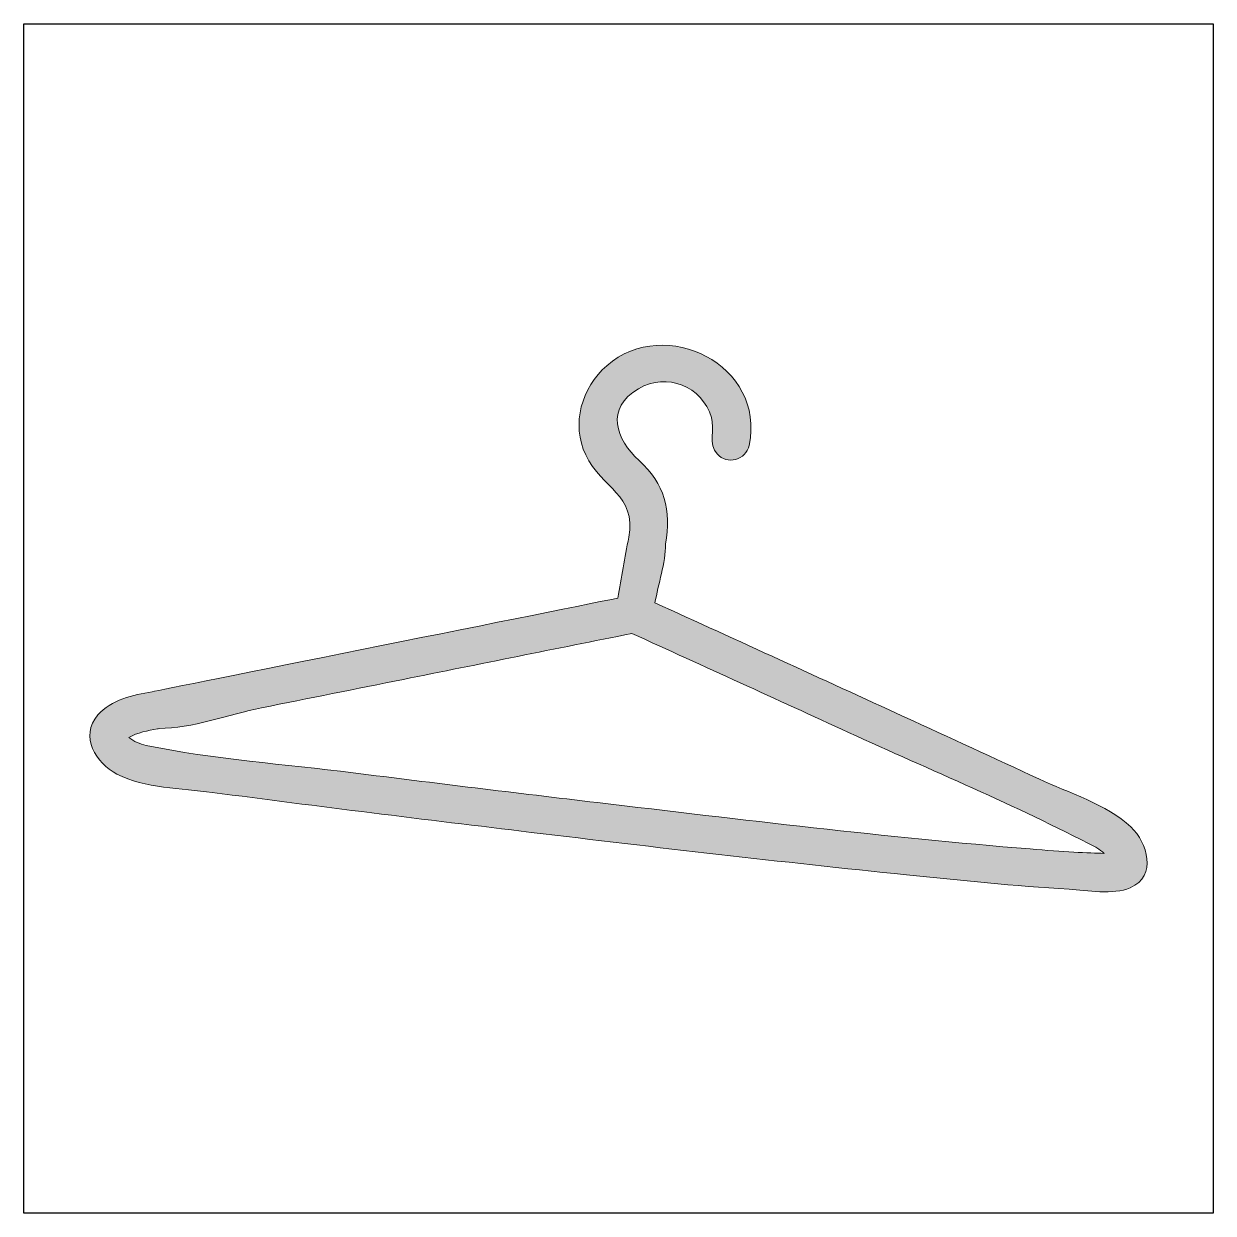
# Model space of a CAD drawing. Header units: inches. Extents: x 0 to 114, y 0 to 114.
import ezdxf

# ---------------------------------------------------------------- set-up
doc = ezdxf.new("R2010")
doc.units = ezdxf.units.IN
doc.header["$MEASUREMENT"] = 0
doc.layers.add('Image Background', color=7, linetype='Continuous')
doc.layers.add('Layer 1', color=7, linetype='Continuous')
picture_1 = doc.add_image_def('image1.png', size_in_pixel=(1350, 1350))

msp = doc.modelspace()

# ---------------------------------------------------------------- hatches: boundary and pattern name
at = {"layer": 'Layer 1', "true_color": 0x4d5b82}
h = msp.add_hatch(color=157, dxfattribs=at)
h.dxf.hatch_style = 2
edge = h.paths.add_edge_path()
edge.add_spline(control_points=[(97.55, 41.73), (93.25, 43.73), (88.95, 45.71), (84.65, 47.68), (76.66, 51.35), (68.66, 55.02), (60.65, 58.65), (60.97, 60.45), (61.67, 62.48), (61.67, 64.3), (62.25, 67.55), (61.58, 70.09), (59.12, 72.34), (56.92, 74.36), (55.82, 77.36), (59.08, 79.23), (61.81, 80.81), (65.18, 79.49), (66.08, 76.48), (66.42, 75.33), (65.77, 73.91), (66.62, 72.96), (67.58, 71.89), (69.41, 72.38), (69.71, 73.79), (71.31, 81.46), (61.68, 86.36), (56.02, 81.44), (53.61, 79.35), (52.59, 75.82), (54, 72.87), (55.55, 69.62), (58.89, 69.08), (58.13, 64.95), (57.78, 63), (57.42, 61.06), (57.08, 59.11), (49.85, 57.65), (13.62, 50.37), (12.33, 50.11), (10.54, 49.82), (8.36, 49.31), (7.12, 47.88), (5.34, 45.82), (6.93, 43.25), (8.95, 42.2), (11.63, 40.83), (15.17, 40.83), (18.11, 40.44), (28.32, 39.09), (38.54, 37.83), (48.77, 36.6), (60.77, 35.15), (72.78, 33.75), (84.81, 32.52), (90.01, 31.98), (95.23, 31.45), (100.45, 31.13), (102.19, 31.02), (104.67, 30.56), (106.33, 31.27), (108.93, 32.43), (107.99, 35.6), (106.39, 37.12), (104.05, 39.29), (100.39, 40.41), (97.55, 41.73)], knot_values=[0, 0, 0, 0, 1, 1, 1, 2, 2, 2, 3, 3, 3, 4, 4, 4, 5, 5, 5, 6, 6, 6, 7, 7, 7, 8, 8, 8, 9, 9, 9, 10, 10, 10, 11, 11, 11, 12, 12, 12, 13, 13, 13, 14, 14, 14, 15, 15, 15, 16, 16, 16, 17, 17, 17, 18, 18, 18, 19, 19, 19, 20, 20, 20, 21, 21, 21, 22, 22, 22, 22], degree=3, periodic=1)
edge = h.paths.add_edge_path()
edge.add_spline(control_points=[(55.12, 39.46), (47.3, 40.38), (39.48, 41.34), (31.66, 42.32), (25.07, 43.15), (18.26, 43.61), (11.76, 44.95), (11.19, 45.11), (10.55, 45.32), (10.1, 45.71), (10.92, 46.2), (11.94, 46.38), (12.86, 46.55), (12.86, 46.55), (12.9, 46.56), (12.9, 46.56), (12.9, 46.56), (12.91, 46.56), (12.91, 46.56), (12.91, 46.56), (13, 46.58), (13, 46.58), (16.1, 46.58), (19.8, 47.94), (22.84, 48.56), (27.39, 49.47), (31.94, 50.39), (36.49, 51.3), (43.81, 52.77), (51.12, 54.25), (58.44, 55.71), (65.38, 52.56), (72.31, 49.39), (79.24, 46.21), (87.17, 42.58), (95.3, 39.2), (103.03, 35.16), (103.03, 35.16), (103.12, 35.11), (103.12, 35.11), (103.12, 35.11), (103.12, 35.11), (103.12, 35.11), (103.35, 34.97), (103.61, 34.78), (103.83, 34.58), (102.34, 34.6), (99.86, 34.74), (96.7, 35), (82.81, 36.14), (68.95, 37.82), (55.12, 39.46)], knot_values=[0, 0, 0, 0, 1, 1, 1, 2, 2, 2, 3, 3, 3, 4, 4, 4, 5, 5, 5, 6, 6, 6, 7, 7, 7, 8, 8, 8, 9, 9, 9, 10, 10, 10, 11, 11, 11, 12, 12, 12, 13, 13, 13, 14, 14, 14, 15, 15, 15, 16, 16, 16, 17, 17, 17, 17], degree=3, periodic=1)

# ---------------------------------------------------------------- linework, layer by layer
at = {"layer": 'Layer 1', "lineweight": 0}
for points, knots in [([(97.55, 41.73), (93.25, 43.73), (88.95, 45.71), (84.65, 47.68), (76.66, 51.35), (68.66, 55.02), (60.65, 58.65), (60.97, 60.45), (61.67, 62.48), (61.67, 64.3), (62.25, 67.55), (61.58, 70.09), (59.12, 72.34), (56.92, 74.36), (55.82, 77.36), (59.08, 79.23), (61.81, 80.81), (65.18, 79.49), (66.08, 76.48), (66.42, 75.33), (65.77, 73.91), (66.62, 72.96), (67.58, 71.89), (69.41, 72.38), (69.71, 73.79), (71.31, 81.46), (61.68, 86.36), (56.02, 81.44), (53.61, 79.35), (52.59, 75.82), (54, 72.87), (55.55, 69.62), (58.89, 69.08), (58.13, 64.95), (57.78, 63), (57.42, 61.06), (57.08, 59.11), (49.85, 57.65), (13.62, 50.37), (12.33, 50.11), (10.54, 49.82), (8.36, 49.31), (7.12, 47.88), (5.34, 45.82), (6.93, 43.25), (8.95, 42.2), (11.63, 40.83), (15.17, 40.83), (18.11, 40.44), (28.32, 39.09), (38.54, 37.83), (48.77, 36.6), (60.77, 35.15), (72.78, 33.75), (84.81, 32.52), (90.01, 31.98), (95.23, 31.45), (100.45, 31.13), (102.19, 31.02), (104.67, 30.56), (106.33, 31.27), (108.93, 32.43), (107.99, 35.6), (106.39, 37.12), (104.05, 39.29), (100.39, 40.41), (97.55, 41.73)], [0, 0, 0, 0, 1, 1, 1, 2, 2, 2, 3, 3, 3, 4, 4, 4, 5, 5, 5, 6, 6, 6, 7, 7, 7, 8, 8, 8, 9, 9, 9, 10, 10, 10, 11, 11, 11, 12, 12, 12, 13, 13, 13, 14, 14, 14, 15, 15, 15, 16, 16, 16, 17, 17, 17, 18, 18, 18, 19, 19, 19, 20, 20, 20, 21, 21, 21, 22, 22, 22, 22]), ([(55.12, 39.46), (47.3, 40.38), (39.48, 41.34), (31.66, 42.32), (25.07, 43.15), (18.26, 43.61), (11.76, 44.95), (11.19, 45.11), (10.55, 45.32), (10.1, 45.71), (10.92, 46.2), (11.94, 46.38), (12.86, 46.55), (12.86, 46.55), (12.9, 46.56), (12.9, 46.56), (12.9, 46.56), (12.91, 46.56), (12.91, 46.56), (12.91, 46.56), (13, 46.58), (13, 46.58), (16.1, 46.58), (19.8, 47.94), (22.84, 48.56), (27.39, 49.47), (31.94, 50.39), (36.49, 51.3), (43.81, 52.77), (51.12, 54.25), (58.44, 55.71), (65.38, 52.56), (72.31, 49.39), (79.24, 46.21), (87.17, 42.58), (95.3, 39.2), (103.03, 35.16), (103.03, 35.16), (103.12, 35.11), (103.12, 35.11), (103.12, 35.11), (103.12, 35.11), (103.12, 35.11), (103.35, 34.97), (103.61, 34.78), (103.83, 34.58), (102.34, 34.6), (99.86, 34.74), (96.7, 35), (82.81, 36.14), (68.95, 37.82), (55.12, 39.46)], [0, 0, 0, 0, 1, 1, 1, 2, 2, 2, 3, 3, 3, 4, 4, 4, 5, 5, 5, 6, 6, 6, 7, 7, 7, 8, 8, 8, 9, 9, 9, 10, 10, 10, 11, 11, 11, 12, 12, 12, 13, 13, 13, 14, 14, 14, 15, 15, 15, 16, 16, 16, 17, 17, 17, 17])]:
    msp.add_open_spline(points, degree=3, knots=knots, dxfattribs=at)

# ---------------------------------------------------------------- pictures from other files: only their frames are drawn
at = {"layer": 'Image Background'}
image = msp.add_image(picture_1, insert=(0, 0), size_in_units=(114.3, 114.3), dxfattribs=at)

doc.saveas('drawing.dxf')
